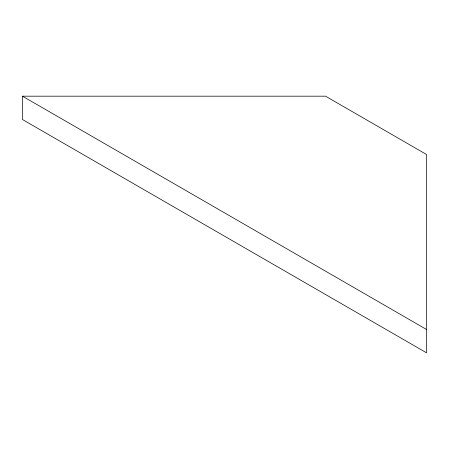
<?xml version="1.0" encoding="UTF-8"?>
<svg xmlns="http://www.w3.org/2000/svg" width="449" height="449" viewBox="0 0 449 449"><rect width="100%" height="100%" fill="white"/><g stroke="black" fill="none" stroke-linecap="round" stroke-linejoin="round"><path stroke-width="0.67" d="M22.45 96.181L325.525 96.181L426.55 154.507L426.55 352.819L22.45 119.513L22.45 96.181L426.55 329.487"/></g></svg>
